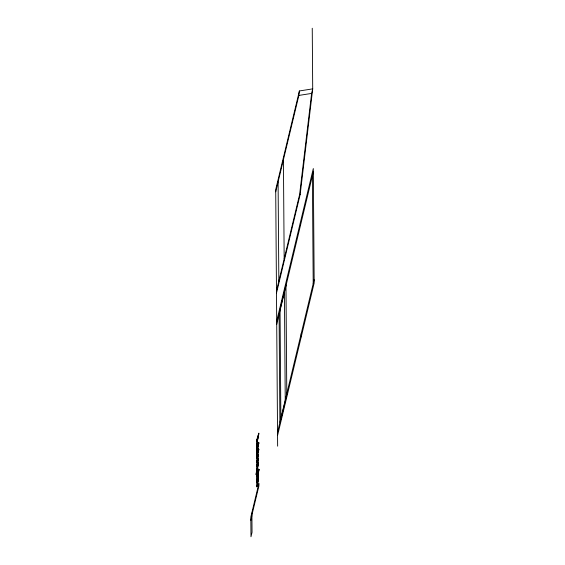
<?xml version="1.0" encoding="UTF-8"?>
<svg xmlns="http://www.w3.org/2000/svg" width="565" height="565" viewBox="0 0 565 565"><rect width="100%" height="100%" fill="white"/><g stroke="black" fill="none" stroke-linecap="round" stroke-linejoin="round"><path stroke-width="0.85" d="M275.72 191.81L298.864 95.421L299.394 90.958L312.706 88.867L312.247 28.25M276.469 290.911L299.612 194.53L311.612 93.423L312.706 88.867L300.177 194.438L276.49 293.101M256.997 468.23L256.927 469.564M256.821 464.02L256.623 466.111A4.965 0.509 -79.6 0 0 256.623 466.365L256.63 466.443A3.595 0.367 -79.6 0 0 256.856 466.57A3.475 0.353 -79.6 0 0 257.096 465.906L258.212 460.821A4.033 0.41 -79.6 0 0 258.382 458.646A3.673 0.374 -79.6 0 0 257.817 459.359M256.898 474.572L256.701 476.599A4.965 0.509 -79.6 0 0 256.708 476.916L256.708 476.994A3.595 0.367 -79.6 0 0 256.934 477.128M257.011 468.117L257.463 465.821A6.78 0.692 -79.6 0 1 257.661 465.016L258.127 463.639L257.619 467.425A6.752 0.685 -79.6 0 1 257.456 468.074L256.969 469.572M256.997 463.787L257.428 461.619A6.66 0.678 -79.6 0 1 257.548 461.125A5.65 0.572 -79.6 0 1 257.619 460.828L258.078 459.522M257.082 474.339L257.506 472.178A6.66 0.678 -79.6 0 1 257.626 471.676A5.65 0.572 -79.6 0 1 257.697 471.387L258.163 470.073M299.394 90.958L275.706 189.621L277.641 446.166M276.702 321.061L313.307 168.561L314.175 282.994L277.563 435.495M276.723 324.345L313.335 171.845M251.792 515.555L258.897 485.957L258.876 483.492L250.825 517.039L250.973 536.75L252.039 532.308L251.919 515.887L250.853 520.323M277.535 432.204L314.147 279.71M256.955 457.346L258.904 449.246L256.567 458.872A4.894 0.494 -79.6 0 1 256.588 458.102L256.842 457.142A5.021 0.509 -79.6 0 0 256.835 457.509L256.842 457.594M257.838 459.331L256.906 465.461L257.435 463.985A6.483 0.657 -79.6 0 0 257.591 463.335L258.113 459.543M258.163 435.968L258.586 434.541A12.903 1.314 -79.6 0 0 258.134 436.759L257.456 440.213L258.092 436.215M257.788 457.933L258.283 454.288A3.673 0.374 -79.6 0 1 258.325 454.38L258.353 454.663A5.869 0.593 -79.6 0 1 258.36 454.952A4.245 0.431 -79.6 0 1 258.311 455.821C257.393 459.536 256.856 460.955 256.602 462.445A6.356 0.65 -79.6 0 1 256.588 462.008L256.602 461.619A3.793 0.388 -79.6 0 1 256.651 461.012L257.485 457.247L257.732 457.94M298.864 95.421L311.612 93.423M299.612 194.53L300.177 194.438M258.184 470.08L257.675 473.887A6.483 0.657 -79.6 0 1 257.52 474.536L256.983 476.02L257.915 469.889A3.651 0.374 -79.6 0 1 258.233 468.992A3.673 0.374 -79.6 0 1 258.466 469.183A4.033 0.41 -79.6 0 1 258.297 471.358L257.181 476.465A3.475 0.353 -79.6 0 1 256.941 477.114M312.389 175.793L313.201 283.658M300.382 222.391L300.411 225.682M301.223 333.541L301.251 336.825M283.418 159.747L284.167 258.848M284.421 292.274L285.24 400.14M278.093 181.944L278.842 281.045M279.089 314.479L279.908 422.338M251.771 513.091L251.799 516.375M258.028 443.751C257.442 450.898 257.315 442.635 258.028 443.751M258.071 449.655C257.492 456.788 257.358 448.546 258.071 449.655M258.269 476.239C257.689 483.386 257.562 475.13 258.269 476.239M258.424 462.869L258.17 465.094L258.403 464.126L258.403 464.748L256.037 474.614L257.068 467.001A4.866 0.494 -79.6 0 1 257.23 466.189L257.407 465.376A6.547 0.664 -79.6 0 1 257.598 464.585L257.711 464.126A5.269 0.537 -79.6 0 1 257.986 463.173L258.332 462.431L258.424 462.869M256.503 449.909L256.595 450.665L257.979 445.453A3.658 0.374 -79.6 0 0 258.099 444.712A3.475 0.353 -79.6 0 0 258.212 443.744L258.17 442.247A3.595 0.367 -79.6 0 0 257.965 442.55L257.301 444.938L257.322 447.932L256.778 449.387L257.04 446.025L256.503 449.909M256.545 455.814L256.637 456.569L258.028 451.357A3.658 0.374 -79.6 0 0 258.141 450.616A3.475 0.353 -79.6 0 0 258.262 449.648L258.177 448.172A3.595 0.367 -79.6 0 0 258.014 448.455L257.343 450.842L257.365 453.836L256.849 455.305L257.089 451.929L256.545 455.814M256.743 482.397L256.842 483.153L258.226 477.948A3.658 0.374 -79.6 0 0 258.346 477.199A3.475 0.353 -79.6 0 0 258.459 476.239L258.417 474.741A3.595 0.367 -79.6 0 0 258.212 475.038L257.541 477.425L257.569 480.42L257.026 481.874L257.287 478.513L256.743 482.397M258.544 479.064L258.544 479.198A4.004 0.41 -79.6 0 1 258.445 480.434L256.835 486.924L257.174 483.167L257.372 482.213L257.082 485.738L258.459 478.569L258.544 479.064M258.834 433.927L256.496 445.799L257.181 439.175L256.461 441.54L256.461 440.764L258.827 433.136L258.834 433.927M285.961 285.007L280.042 309.677L280.869 419.181L286.794 394.511L285.961 285.007M258.904 442.812L256.552 453.278L258.904 442.812M259.102 469.395L256.75 479.862L259.102 469.395"/></g></svg>
